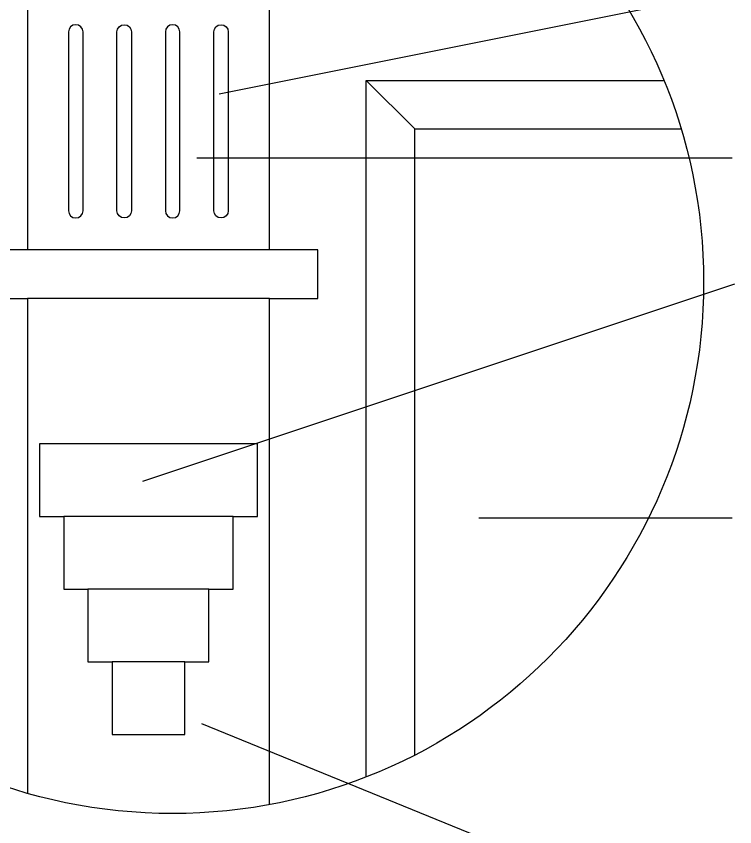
# Model space of a CAD drawing. Header units: metres. Extents: x 278 to 5235, y 197 to 7080.
# Drawn here: x 918 to 1809, y 2819 to 3823 of the extents above; entities that cross this region are included whole.
import ezdxf

# ---------------------------------------------------------------- set-up
doc = ezdxf.new("R2010")
doc.units = ezdxf.units.M
for name, color, linetype in [('3', 3, 'Continuous'), ('4', 4, 'Continuous'), ('7', 7, 'Continuous'), ('BH', 3, 'Continuous'), ('DIM', 3, 'Continuous')]:
    doc.layers.add(name, color=color, linetype=linetype)
doc.dimstyles.get("Standard").update_dxf_attribs({"dimtxt": 2.5, "dimasz": 2.5, "dimexe": 1.25, "dimexo": 0.625, "dimtad": 1, "dimcen": 2.5, "dimazin": 3, "dimtfac": 1, "dimtmove": 0, "dimatfit": 3})

msp = doc.modelspace()

# ---------------------------------------------------------------- hatches: boundary and pattern name
at = {"layer": 'BH'}
h = msp.add_hatch(dxfattribs=at)
h.set_pattern_fill('AR-RROOF', scale=600)
h.paths.add_polyline_path([(808.08, 3983.62, 0.01), (801.09, 4073.88, 0.06), (672.46, 3983.62)])
h.paths.add_polyline_path([(752.08, 3683.62), (481.93, 3683.62, 0.07), (453.99, 3493.9, 0.25), (752.08, 2943)])
h.paths.add_polyline_path([(1770.18, 3493.9, 0.07), (1742.24, 3683.62), (1412.08, 3683.62), (1412.08, 2908.16, 0.28)])

# ---------------------------------------------------------------- linework, layer by layer
at = {"layer": '3'}
for p, q in [((1412.08, 3683.62), (1352.08, 3743.62)), ((1232.08, 3533.62), (932.08, 3533.62)), ((1232.08, 3473.62), (932.08, 3473.62)), ((1187.08, 3203.62), (977.08, 3203.62)), ((1157.08, 3113.62), (1007.08, 3113.62)), ((1127.08, 3023.62), (1037.08, 3023.62))]:
    msp.add_line(p, q, dxfattribs=at)
for points in [[(983.08, 3803.56), (983.08, 3582.25, 1), (1001.08, 3582.25), (1001.08, 3803.56, 1)], [(1043.08, 3803.56, -1), (1061.08, 3803.56), (1061.08, 3582.25, -1), (1043.08, 3582.25)], [(1103.08, 3803.56), (1103.08, 3582.25, 1), (1121.08, 3582.25), (1121.08, 3803.56, 1)], [(1163.08, 3803.56, -1), (1181.08, 3803.56), (1181.08, 3582.25, -1), (1163.08, 3582.25)]]:
    msp.add_lwpolyline(points, format="xyb", close=True, dxfattribs=at)
at = {"layer": '4'}
for points in [[(1232.08, 2846.84), (1232.08, 3473.62), (1292.08, 3473.62), (1292.08, 3533.62), (1232.08, 3533.62), (1232.08, 3833.62), (1285.91, 3833.62), (1285.91, 3893.62), (1349.01, 3893.62), (1349.01, 3983.62), (808.08, 3983.62), (808.08, 3893.62), (871.18, 3893.62), (871.18, 3833.62), (932.08, 3833.62), (932.08, 3533.62), (872.08, 3533.62), (872.08, 3473.62), (932.08, 3473.62), (932.08, 2860.9)], [(1352.08, 2881.13), (1352.08, 3743.62), (1720.96, 3743.62)]]:
    msp.add_lwpolyline(points, dxfattribs=at)
msp.add_lwpolyline([(1127.08, 3023.62), (1157.08, 3023.62), (1157.08, 3113.62), (1187.08, 3113.62), (1187.08, 3203.62), (1217.08, 3203.62), (1217.08, 3293.62), (947.08, 3293.62), (947.08, 3203.62), (977.08, 3203.62), (977.08, 3113.62), (1007.08, 3113.62), (1007.08, 3023.62), (1037.08, 3023.62), (1037.08, 2933.62), (1127.08, 2933.62)], close=True, dxfattribs=at)
at = {"layer": '7'}
msp.add_lwpolyline([(1412.08, 2908.16), (1412.08, 3683.62), (1742.24, 3683.62)], dxfattribs=at)
at = {"layer": 'DIM'}
msp.add_circle((1112.08, 3493.9), 658.1, dxfattribs=at)

# ---------------------------------------------------------------- leaders
for points in [[(1169.59, 3727.1), (1804.91, 3854.09)], [(1141.96, 3647.65), (1805.66, 3647.65)], [(1075, 3247.28), (1808.83, 3491.74)], [(1491.6, 3201.94), (1805.66, 3201.94)], [(1147.77, 2947.42), (1566.8, 2776.6)]]:
    msp.add_leader(points, dimstyle='Standard', dxfattribs=at)

doc.saveas('drawing.dxf')
